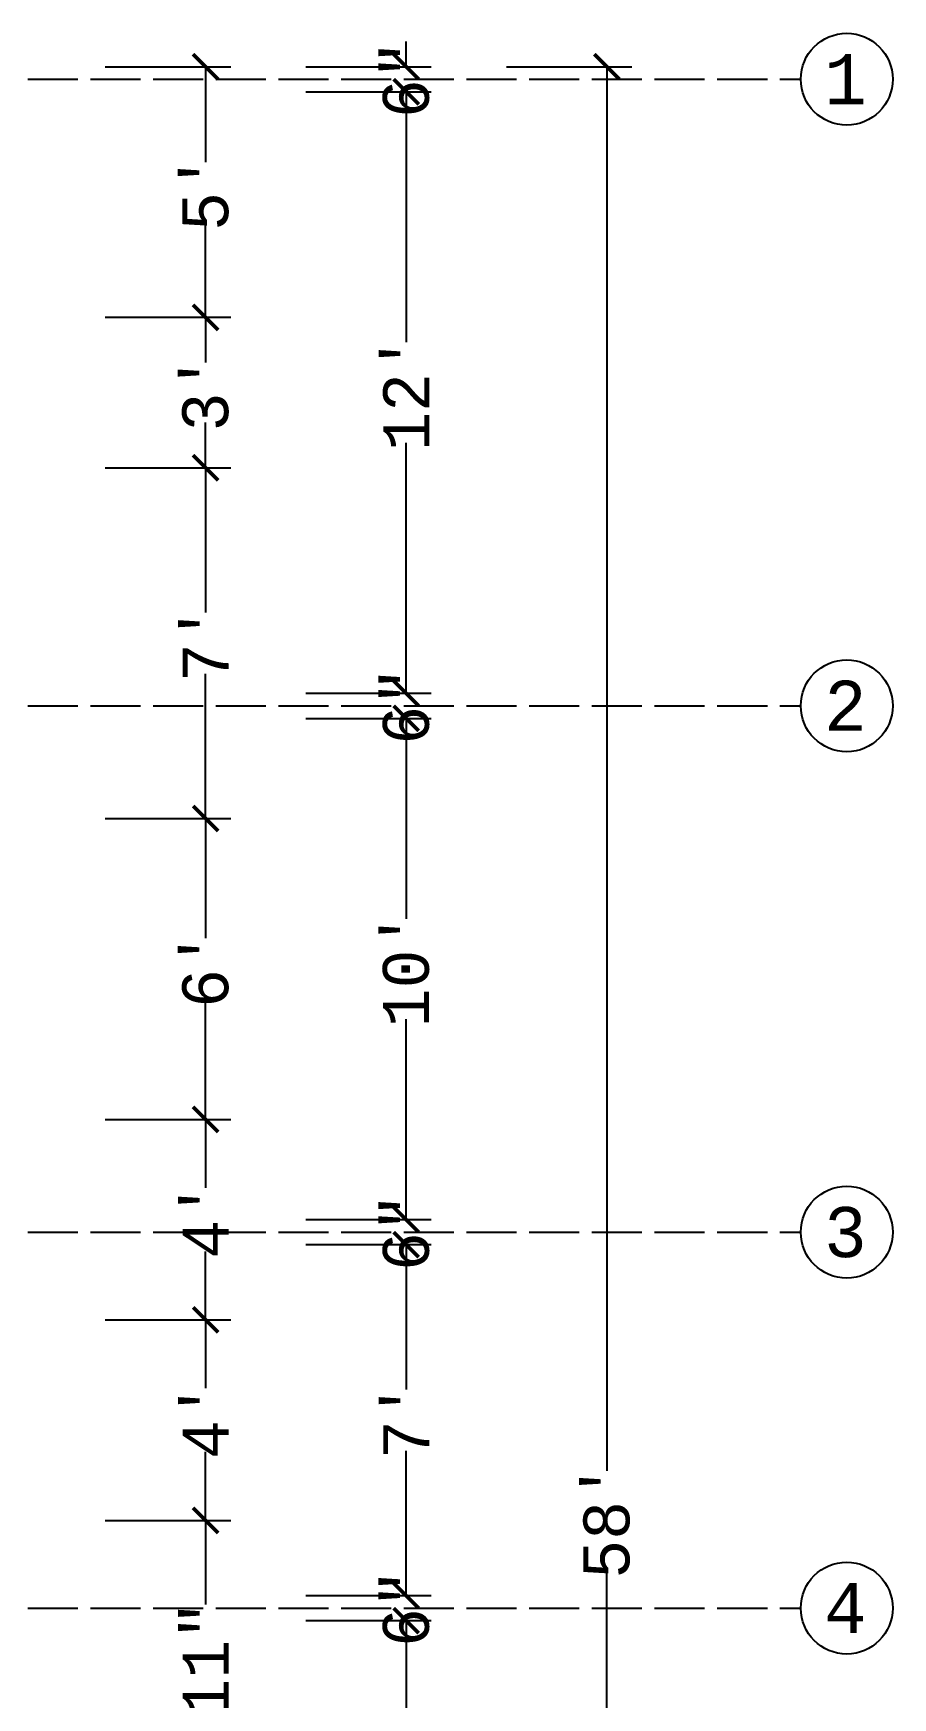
# Model space of a CAD drawing. Header units: inches. Extents: x 8351 to 42256, y 21052 to 33437.
# Drawn here: x 40526 to 40731.7, y 32830.3 to 33228.7 of the extents above; entities that cross this region are included whole.
import ezdxf

# ---------------------------------------------------------------- set-up
doc = ezdxf.new("R2010")
doc.units = ezdxf.units.IN
doc.header["$MEASUREMENT"] = 0
doc.linetypes.add('ACAD_ISO02W100', pattern=[15, 12, -3])
doc.layers.add('A-DIM', color=7, linetype='Continuous', lineweight=25)
doc.layers.add('A-G-BEAM', color=8, linetype='ACAD_ISO02W100')
doc.styles.get("Standard").update_dxf_attribs({"font": 'consolab.ttf', "height": 11})

# ---------------------------------------------------------------- blocks, each defined once
blk = doc.blocks.new('_ArchTick')
at = {"color": 0, "linetype": 'ByBlock', "const_width": 0.15}
blk.add_lwpolyline([(-0.5, -0.5), (0.5, 0.5)], dxfattribs=at)

msp = doc.modelspace()

# ---------------------------------------------------------------- linework, layer by layer
at = {"layer": 'A-DIM'}
for p, q in [((40615.28, 33220.72), (40615.28, 33226.72)), ((40543.28, 33220.72), (40573.28, 33220.72)), ((40567.28, 33220.72), (40567.28, 33197.84)), ((40591.28, 33220.72), (40621.28, 33220.72)), ((40639.28, 33220.72), (40669.28, 33220.72)), ((40663.28, 33220.72), (40663.28, 32884.57)), ((40591.28, 33214.72), (40621.28, 33214.72)), ((40591.28, 33214.72), (40621.28, 33214.72)), ((40615.28, 33214.72), (40615.28, 33208.72)), ((40615.28, 33214.72), (40615.28, 33154.75)), ((40567.28, 33160.72), (40567.28, 33183.6)), ((40543.28, 33160.72), (40573.28, 33160.72)), ((40543.28, 33160.72), (40573.28, 33160.72)), ((40567.28, 33160.72), (40567.28, 33149.91)), ((40567.28, 33124.72), (40567.28, 33135.53)), ((40615.28, 33070.72), (40615.28, 33130.69)), ((40543.28, 33124.72), (40573.28, 33124.72)), ((40543.28, 33124.72), (40573.28, 33124.72)), ((40567.28, 33124.72), (40567.28, 33090.05)), ((40615.28, 33070.72), (40615.28, 33076.72)), ((40567.28, 33040.72), (40567.28, 33075.39)), ((40591.28, 33070.72), (40621.28, 33070.72)), ((40591.28, 33070.72), (40621.28, 33070.72)), ((40591.28, 33064.72), (40621.28, 33064.72)), ((40591.28, 33064.72), (40621.28, 33064.72)), ((40615.28, 33064.72), (40615.28, 33058.72)), ((40615.28, 33064.72), (40615.28, 33016.75)), ((40543.28, 33040.72), (40573.28, 33040.72)), ((40543.28, 33040.72), (40573.28, 33040.72)), ((40567.28, 33040.72), (40567.28, 33012.08)), ((40567.28, 32968.72), (40567.28, 32997.36)), ((40615.28, 32944.72), (40615.28, 32992.69)), ((40543.28, 32968.72), (40573.28, 32968.72)), ((40543.28, 32968.72), (40573.28, 32968.72)), ((40567.28, 32968.72), (40567.28, 32952.33)), ((40615.28, 32944.72), (40615.28, 32950.72)), ((40591.28, 32944.72), (40621.28, 32944.72)), ((40591.28, 32944.72), (40621.28, 32944.72)), ((40567.28, 32920.72), (40567.28, 32937.11)), ((40591.28, 32938.72), (40621.28, 32938.72)), ((40591.28, 32938.72), (40621.28, 32938.72)), ((40615.28, 32938.72), (40615.28, 32932.72)), ((40615.28, 32938.72), (40615.28, 32904.05)), ((40543.28, 32920.72), (40573.28, 32920.72)), ((40543.28, 32920.72), (40573.28, 32920.72)), ((40567.28, 32920.72), (40567.28, 32904.33)), ((40567.28, 32872.72), (40567.28, 32889.11)), ((40615.28, 32854.72), (40615.28, 32889.39)), ((40543.28, 32872.72), (40573.28, 32872.72)), ((40543.28, 32872.72), (40573.28, 32872.72)), ((40567.28, 32872.72), (40567.28, 32852.59)), ((40615.28, 32854.72), (40615.28, 32860.72)), ((40663.28, 32524.72), (40663.28, 32860.86)), ((40591.28, 32854.72), (40621.28, 32854.72)), ((40591.28, 32854.72), (40621.28, 32854.72)), ((40591.28, 32848.72), (40621.28, 32848.72)), ((40591.28, 32848.72), (40621.28, 32848.72)), ((40615.28, 32848.72), (40615.28, 32842.72)), ((40615.28, 32848.72), (40615.28, 32740.71))]:
    msp.add_line(p, q, dxfattribs=at)
at = {"layer": 'A-G-BEAM'}
for p, q in [((39759.7, 33217.72), (40709.7, 33217.72)), ((39759.7, 33067.72), (40709.7, 33067.72)), ((39759.7, 32941.72), (40709.7, 32941.72)), ((39759.7, 32851.72), (40709.7, 32851.72))]:
    msp.add_line(p, q, dxfattribs=at)
at = {"layer": 'A-G-BEAM', "color": 7, "linetype": 'Continuous'}
for centre in [(40720.7, 33217.72), (40720.7, 33067.72), (40720.7, 32941.72), (40720.7, 32851.72)]:
    msp.add_circle(centre, 11, dxfattribs=at)

# ---------------------------------------------------------------- block references
at = {"layer": 'A-DIM', "xscale": 6, "yscale": 6, "zscale": 6}
for p, rotation in [((40567.28, 33220.72), 90), ((40615.28, 33220.72), 270), ((40663.28, 33220.72), 90), ((40615.28, 33214.72), 90), ((40615.28, 33214.72), 90), ((40567.28, 33160.72), 270), ((40567.28, 33160.72), 90), ((40567.28, 33124.72), 270), ((40567.28, 33124.72), 90), ((40615.28, 33070.72), 270), ((40615.28, 33070.72), 270), ((40615.28, 33064.72), 90), ((40615.28, 33064.72), 90), ((40567.28, 33040.72), 270), ((40567.28, 33040.72), 90), ((40567.28, 32968.72), 270), ((40567.28, 32968.72), 90), ((40615.28, 32944.72), 270), ((40615.28, 32944.72), 270), ((40615.28, 32938.72), 90), ((40615.28, 32938.72), 90), ((40567.28, 32920.72), 270), ((40567.28, 32920.72), 90), ((40567.28, 32872.72), 270), ((40567.28, 32872.72), 90), ((40615.28, 32854.72), 270), ((40615.28, 32854.72), 270), ((40615.28, 32848.72), 90), ((40615.28, 32848.72), 90)]:
    msp.add_blockref('_ArchTick', p, dxfattribs=dict(at, rotation=rotation))

# ---------------------------------------------------------------- texts
at = {"layer": 'A-DIM', "char_height": 11, "attachment_point": 5, "rotation": 90}
for s, insert in [('\\A1;6"', (40615.28, 33217.72)), ("\\A1;5'", (40567.28, 33190.72)), ("\\A1;12'", (40615.28, 33142.72)), ("\\A1;3'", (40567.28, 33142.72)), ("\\A1;7'", (40567.28, 33082.72)), ('\\A1;6"', (40615.28, 33067.72)), ("\\A1;10'", (40615.28, 33004.72)), ("\\A1;6'", (40567.28, 33004.72)), ("\\A1;4'", (40567.28, 32944.72)), ('\\A1;6"', (40615.28, 32941.72)), ("\\A1;4'", (40567.28, 32896.72)), ("\\A1;7'", (40615.28, 32896.72)), ("\\A1;58'", (40663.28, 32872.72)), ('\\A1;6"', (40615.28, 32851.72)), ('\\A1;7\'-11"', (40567.28, 32825.47))]:
    msp.add_mtext(s, dxfattribs=dict(at, insert=insert))
at = {"layer": 'A-G-BEAM', "color": 7, "char_height": 12, "attachment_point": 1}
for s, insert in [('1 ', (40715.3, 33223.74)), ('2 ', (40715.3, 33073.74)), ('3 ', (40715.3, 32947.74)), ('4 ', (40715.3, 32857.74))]:
    msp.add_mtext_dynamic_manual_height_columns(s, width=13.2112, gutter_width=60, heights=[0], dxfattribs=dict(at, insert=insert))

doc.saveas('drawing.dxf')
